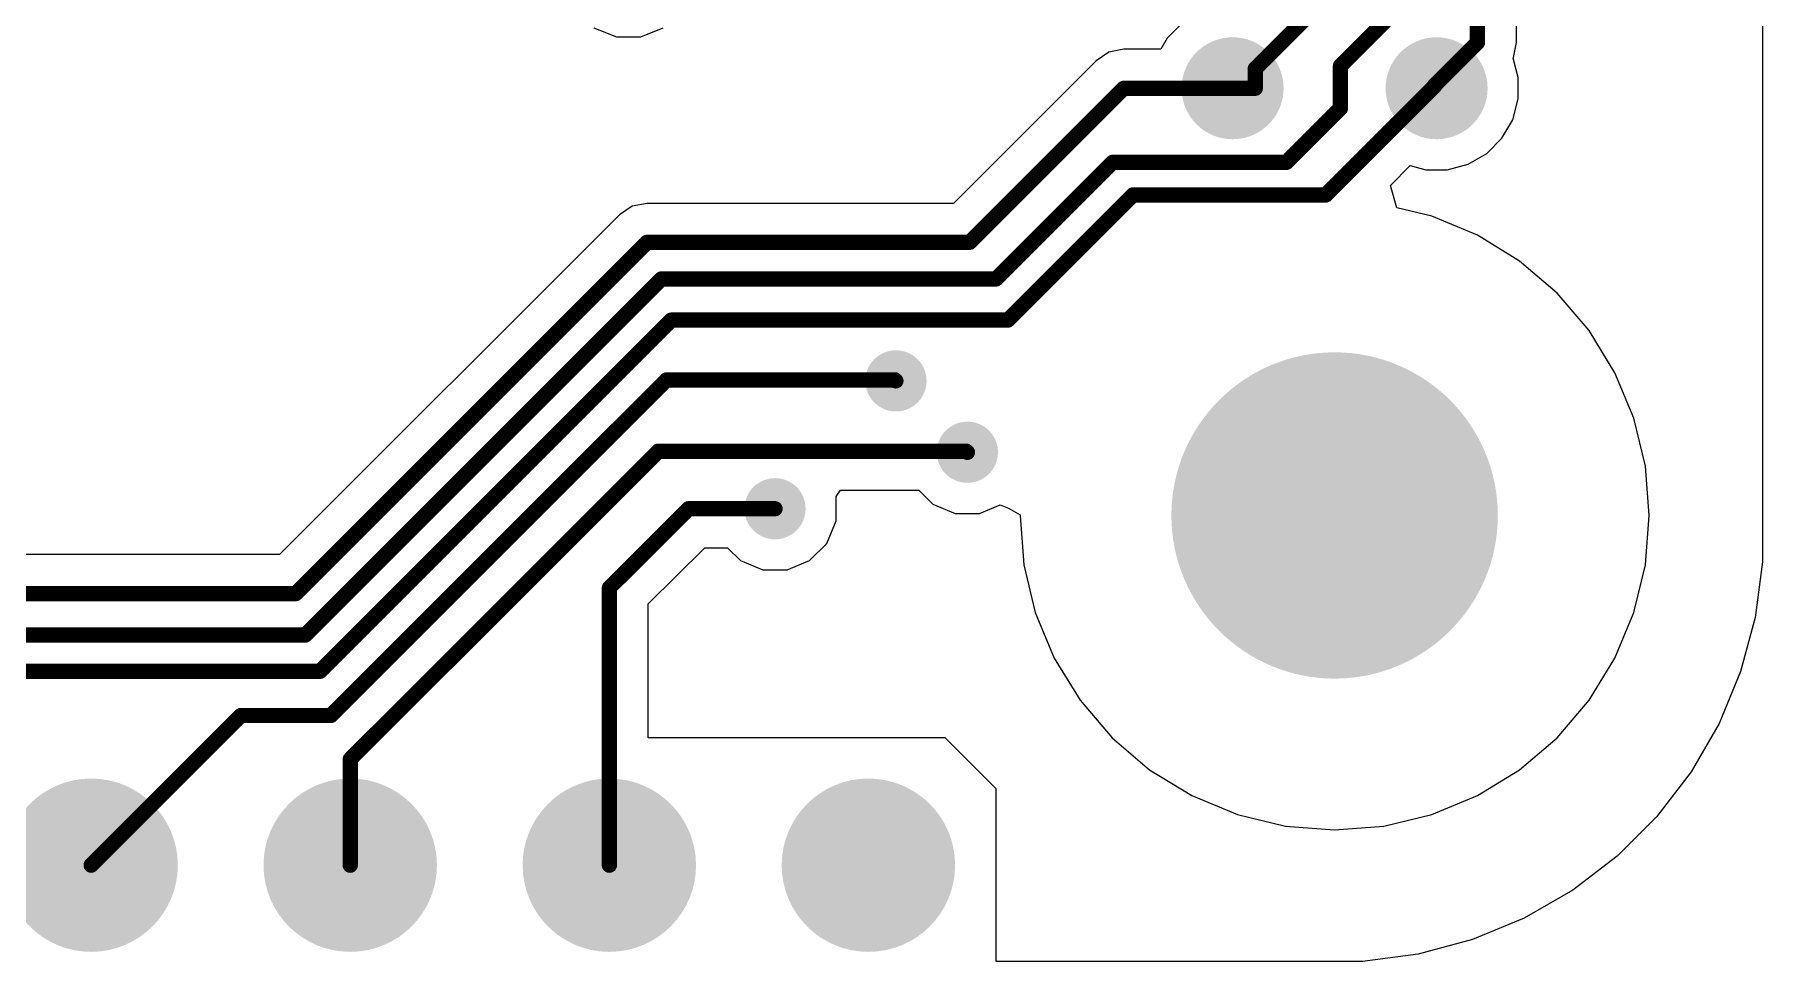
# Model space of a CAD drawing. Header units: inches. Extents: x 0.3 to 40.7, y 0.3 to 25.1.
# Drawn here: x 23.76 to 40.69, y 0.31 to 9.4 of the extents above; entities that cross this region are included whole.
import ezdxf

# ---------------------------------------------------------------- set-up
doc = ezdxf.new("R2010")
doc.units = ezdxf.units.IN
for name, color, linetype in [('BOTTOM', 5, 'Continuous'), ('Pad Holes', 156, 'Continuous'), ('Via Holes', 16, 'Continuous')]:
    doc.layers.add(name, color=color, linetype=linetype)

# ---------------------------------------------------------------- blocks, each defined once
blk = doc.blocks.new('TP_1_00MM_B_2439')
at = {"layer": 'BOTTOM'}
h = blk.add_hatch(color=5, dxfattribs=at)
edge = h.paths.add_edge_path()
edge.add_arc((0, 0), 0.5, 0, 360)
blk = doc.blocks.new('TP_1_00MM_B_2444')
at = {"layer": 'BOTTOM'}
h = blk.add_hatch(color=5, dxfattribs=at)
edge = h.paths.add_edge_path()
edge.add_arc((0, 0), 0.5, 0, 360)
blk = doc.blocks.new('PIN_HEADER_2_54___VERT__1_10POS_2448')
at = {"layer": 'BOTTOM'}
h = blk.add_hatch(color=5, dxfattribs=at)
edge = h.paths.add_edge_path()
edge.add_arc((3.81, 0), 0.85, 0, 360)
h = blk.add_hatch(color=5, dxfattribs=at)
edge = h.paths.add_edge_path()
edge.add_arc((6.35, 0), 0.85, 0, 360)
h = blk.add_hatch(color=5, dxfattribs=at)
edge = h.paths.add_edge_path()
edge.add_arc((8.89, 0), 0.85, 0, 360)
h = blk.add_hatch(color=5, dxfattribs=at)
edge = h.paths.add_edge_path()
edge.add_arc((11.43, 0), 0.85, 0, 360)
at = {"layer": 'Pad Holes'}
h = blk.add_hatch(color=7, dxfattribs=at)
edge = h.paths.add_edge_path()
edge.add_arc((3.81, 0), 0.5, 0, 360)
h = blk.add_hatch(color=7, dxfattribs=at)
edge = h.paths.add_edge_path()
edge.add_arc((6.35, 0), 0.5, 0, 360)
h = blk.add_hatch(color=7, dxfattribs=at)
edge = h.paths.add_edge_path()
edge.add_arc((8.89, 0), 0.5, 0, 360)
h = blk.add_hatch(color=7, dxfattribs=at)
edge = h.paths.add_edge_path()
edge.add_arc((11.43, 0), 0.5, 0, 360)

msp = doc.modelspace()

# ---------------------------------------------------------------- hatches: boundary and pattern name
at = {"layer": 'BOTTOM'}
h = msp.add_hatch(color=5, dxfattribs=at)
edge = h.paths.add_edge_path()
edge.add_arc((32.2, 6), 0.3, 0, 360)
h = msp.add_hatch(color=5, dxfattribs=at)
edge = h.paths.add_edge_path()
edge.add_arc((36.5, 4.68), 1.5, 0, 360)
h = msp.add_hatch(color=5, dxfattribs=at)
edge = h.paths.add_edge_path()
edge.add_arc((32.9, 5.3), 0.3, 0, 360)
h = msp.add_hatch(color=5, dxfattribs=at)
edge = h.paths.add_edge_path()
edge.add_arc((31.014, 4.746), 0.3, 0, 360)
at = {"layer": 'Pad Holes'}
h = msp.add_hatch(color=7, dxfattribs=at)
edge = h.paths.add_edge_path()
edge.add_arc((36.5, 4.68), 1.6, 0, 360)
at = {"layer": 'Via Holes'}
h = msp.add_hatch(color=7, dxfattribs=at)
edge = h.paths.add_edge_path()
edge.add_arc((32.2, 6), 0.15, 0, 360)
h = msp.add_hatch(color=7, dxfattribs=at)
edge = h.paths.add_edge_path()
edge.add_arc((32.9, 5.3), 0.15, 0, 360)
h = msp.add_hatch(color=7, dxfattribs=at)
edge = h.paths.add_edge_path()
edge.add_arc((31.014, 4.746), 0.15, 0, 360)

# ---------------------------------------------------------------- linework, layer by layer
at = {"layer": 'BOTTOM'}
for p, q in [((40.694, 20.86), (40.694, 4.5)), ((38.282, 9.319), (38.282, 10.442)), ((35.009, 9.51), (34.86, 9.361)), ((29.239, 9.464), (29.46, 9.373)), ((29.46, 9.373), (29.698, 9.373)), ((29.698, 9.373), (29.919, 9.464)), ((34.86, 9.361), (34.797, 9.252)), ((38.253, 9.172), (38.282, 9.319)), ((34.288, 9.223), (34.164, 9.14)), ((34.434, 9.252), (34.288, 9.223)), ((34.797, 9.252), (34.434, 9.252)), ((38.249, 9.166), (38.253, 9.172)), ((38.3, 8.975), (38.249, 9.166)), ((34.164, 9.14), (32.764, 7.741)), ((38.3, 8.765), (38.3, 8.975)), ((38.246, 8.561), (38.3, 8.765)), ((38.14, 8.379), (38.246, 8.561)), ((37.991, 8.23), (38.14, 8.379)), ((37.809, 8.125), (37.991, 8.23)), ((37.047, 7.917), (37.242, 8.111)), ((37.242, 8.111), (37.395, 8.07)), ((37.395, 8.07), (37.605, 8.07)), ((37.605, 8.07), (37.809, 8.125)), ((37.11, 7.696), (37.047, 7.917)), ((29.49, 7.629), (26.157, 4.296)), ((29.614, 7.712), (29.49, 7.629)), ((29.761, 7.741), (29.614, 7.712)), ((32.764, 7.741), (29.761, 7.741)), ((37.453, 7.614), (37.11, 7.696)), ((37.9, 7.428), (37.453, 7.614)), ((38.313, 7.175), (37.9, 7.428)), ((38.681, 6.861), (38.313, 7.175)), ((38.995, 6.493), (38.681, 6.861)), ((39.248, 6.08), (38.995, 6.493)), ((39.434, 5.633), (39.248, 6.08)), ((39.547, 5.163), (39.434, 5.633)), ((39.585, 4.68), (39.547, 5.163)), ((31.614, 4.865), (31.656, 4.928)), ((31.656, 4.928), (32.424, 4.928)), ((32.424, 4.928), (32.56, 4.791)), ((31.614, 4.627), (31.614, 4.865)), ((32.56, 4.791), (32.781, 4.7)), ((33.019, 4.7), (33.223, 4.784)), ((33.223, 4.784), (33.303, 4.753)), ((33.303, 4.753), (33.416, 4.685)), ((31.523, 4.406), (31.614, 4.627)), ((32.781, 4.7), (33.019, 4.7)), ((33.416, 4.685), (33.416, 4.68)), ((33.416, 4.68), (33.454, 4.197)), ((39.547, 4.197), (39.585, 4.68)), ((31.354, 4.237), (31.523, 4.406)), ((40.694, 4.5), (40.694, 4.225)), ((26.157, 4.296), (19.354, 4.296)), ((29.772, 3.812), (30.325, 4.364)), ((30.325, 4.364), (30.548, 4.364)), ((30.548, 4.364), (30.675, 4.237)), ((30.675, 4.237), (30.895, 4.146)), ((31.134, 4.146), (31.354, 4.237)), ((30.895, 4.146), (31.134, 4.146)), ((33.454, 4.197), (33.566, 3.727)), ((39.434, 3.727), (39.547, 4.197)), ((40.694, 4.225), (40.622, 3.68)), ((29.772, 2.5), (29.772, 3.812)), ((33.566, 3.727), (33.752, 3.28)), ((39.248, 3.28), (39.434, 3.727)), ((40.622, 3.68), (40.48, 3.149)), ((33.752, 3.28), (34.005, 2.867)), ((38.995, 2.867), (39.248, 3.28)), ((40.48, 3.149), (40.27, 2.641)), ((34.005, 2.867), (34.319, 2.499)), ((38.681, 2.499), (38.995, 2.867)), ((40.27, 2.641), (39.995, 2.165)), ((32.681, 2.5), (29.772, 2.5)), ((33.181, 2), (32.681, 2.5)), ((34.319, 2.499), (34.687, 2.185)), ((38.313, 2.185), (38.681, 2.499)), ((34.687, 2.185), (35.1, 1.932)), ((37.9, 1.932), (38.313, 2.185)), ((39.995, 2.165), (39.66, 1.729)), ((33.181, 0.306), (33.181, 2)), ((35.1, 1.932), (35.547, 1.746)), ((37.453, 1.746), (37.9, 1.932)), ((35.547, 1.746), (36.018, 1.633)), ((36.983, 1.633), (37.453, 1.746)), ((39.66, 1.729), (39.271, 1.34)), ((36.018, 1.633), (36.5, 1.596)), ((36.5, 1.596), (36.983, 1.633)), ((39.271, 1.34), (38.835, 1.005)), ((38.835, 1.005), (38.359, 0.73)), ((38.359, 0.73), (37.851, 0.52)), ((37.851, 0.52), (37.32, 0.378)), ((37.32, 0.378), (36.775, 0.306)), ((36.5, 0.306), (33.181, 0.306)), ((36.775, 0.306), (36.5, 0.306))]:
    msp.add_line(p, q, dxfattribs=at)
at = {"layer": 'BOTTOM', "const_width": 0.15}
for points in [[(37.9, 9.319), (37.9, 10.6)], [(36.557, 9.089), (37.5, 10.032)], [(35.722, 9.062), (36.57, 9.91)], [(37.48, 8.899), (37.9, 9.319)], [(36.557, 8.673), (36.557, 9.089)], [(35.722, 8.87), (35.722, 9.062)], [(32.923, 7.359), (34.434, 8.87)], [(34.434, 8.87), (35.5, 8.87)], [(35.5, 8.87), (35.722, 8.87)], [(36.413, 7.823), (37.48, 8.89)], [(37.48, 8.89), (37.48, 8.899)], [(36.027, 8.143), (36.557, 8.673)], [(33.181, 7), (34.324, 8.143)], [(34.324, 8.143), (36.027, 8.143)], [(33.296, 6.596), (34.523, 7.823)], [(34.523, 7.823), (36.413, 7.823)], [(26.316, 3.914), (29.761, 7.359)], [(29.761, 7.359), (32.923, 7.359)], [(26.409, 3.507), (29.902, 7)], [(29.902, 7), (33.181, 7)], [(26.553, 3.151), (29.998, 6.596)], [(29.998, 6.596), (33.296, 6.596)], [(26.66, 2.718), (29.952, 6.01)], [(29.952, 6.01), (32.19, 6.01)], [(32.19, 6.01), (32.2, 6)], [(26.85, 2.289), (29.871, 5.31)], [(29.871, 5.31), (32.89, 5.31)], [(32.89, 5.31), (32.9, 5.3)], [(29.39, 3.97), (30.166, 4.746)], [(30.166, 4.746), (31.014, 4.746)], [(19.354, 3.914), (26.316, 3.914)], [(29.39, 1.25), (29.39, 3.97)], [(21.487, 3.507), (26.409, 3.507)], [(23.671, 3.151), (26.553, 3.151)], [(24.31, 1.25), (25.778, 2.718)], [(25.778, 2.718), (26.66, 2.718)], [(26.85, 1.25), (26.85, 2.289)]]:
    msp.add_lwpolyline(points, dxfattribs=at)
at = {"layer": 'BOTTOM', "const_width": 0.075}
for points in [[(37.862, 9.319, 1), (37.938, 9.319, 1)], [(37.862, 9.319, 1), (37.938, 9.319, 1)], [(36.52, 9.089, 1), (36.595, 9.089, 1)], [(36.52, 9.089, 1), (36.595, 9.089, 1)], [(35.685, 9.062, 1), (35.76, 9.062, 1)], [(35.685, 9.062, 1), (35.76, 9.062, 1)], [(34.396, 8.87, 1), (34.471, 8.87, 1)], [(34.396, 8.87, 1), (34.471, 8.87, 1)], [(35.463, 8.87, 1), (35.538, 8.87, 1)], [(35.463, 8.87, 1), (35.538, 8.87, 1)], [(35.685, 8.87, 1), (35.76, 8.87, 1)], [(35.685, 8.87, 1), (35.76, 8.87, 1)], [(37.443, 8.899, 1), (37.518, 8.899, 1)], [(37.443, 8.899, 1), (37.518, 8.899, 1)], [(37.443, 8.89, 1), (37.518, 8.89, 1)], [(37.443, 8.89, 1), (37.518, 8.89, 1)], [(36.52, 8.673, 1), (36.595, 8.673, 1)], [(36.52, 8.673, 1), (36.595, 8.673, 1)], [(34.287, 8.143, 1), (34.362, 8.143, 1)], [(34.287, 8.143, 1), (34.362, 8.143, 1)], [(35.989, 8.143, 1), (36.064, 8.143, 1)], [(35.989, 8.143, 1), (36.064, 8.143, 1)], [(34.485, 7.823, 1), (34.56, 7.823, 1)], [(34.485, 7.823, 1), (34.56, 7.823, 1)], [(36.375, 7.823, 1), (36.45, 7.823, 1)], [(36.375, 7.823, 1), (36.45, 7.823, 1)], [(29.723, 7.359, 1), (29.798, 7.359, 1)], [(29.723, 7.359, 1), (29.798, 7.359, 1)], [(32.885, 7.359, 1), (32.96, 7.359, 1)], [(32.885, 7.359, 1), (32.96, 7.359, 1)], [(29.864, 7, 1), (29.939, 7, 1)], [(29.864, 7, 1), (29.939, 7, 1)], [(33.144, 7, 1), (33.219, 7, 1)], [(33.144, 7, 1), (33.219, 7, 1)], [(29.96, 6.596, 1), (30.035, 6.596, 1)], [(29.96, 6.596, 1), (30.035, 6.596, 1)], [(33.259, 6.596, 1), (33.334, 6.596, 1)], [(33.259, 6.596, 1), (33.334, 6.596, 1)], [(29.914, 6.01, 1), (29.989, 6.01, 1)], [(29.914, 6.01, 1), (29.989, 6.01, 1)], [(32.152, 6.01, 1), (32.227, 6.01, 1)], [(32.152, 6.01, 1), (32.227, 6.01, 1)], [(32.162, 6, 1), (32.237, 6, 1)], [(29.833, 5.31, 1), (29.908, 5.31, 1)], [(29.833, 5.31, 1), (29.908, 5.31, 1)], [(32.852, 5.31, 1), (32.927, 5.31, 1)], [(32.852, 5.31, 1), (32.927, 5.31, 1)], [(32.862, 5.3, 1), (32.938, 5.3, 1)], [(30.129, 4.746, 1), (30.204, 4.746, 1)], [(30.129, 4.746, 1), (30.204, 4.746, 1)], [(30.977, 4.746, 1), (31.052, 4.746, 1)], [(26.278, 3.914, 1), (26.353, 3.914, 1)], [(26.278, 3.914, 1), (26.353, 3.914, 1)], [(29.353, 3.97, 1), (29.428, 3.97, 1)], [(29.353, 3.97, 1), (29.428, 3.97, 1)], [(26.371, 3.507, 1), (26.446, 3.507, 1)], [(26.371, 3.507, 1), (26.446, 3.507, 1)], [(26.515, 3.151, 1), (26.59, 3.151, 1)], [(26.515, 3.151, 1), (26.59, 3.151, 1)], [(25.741, 2.718, 1), (25.816, 2.718, 1)], [(25.741, 2.718, 1), (25.816, 2.718, 1)], [(26.623, 2.718, 1), (26.698, 2.718, 1)], [(26.623, 2.718, 1), (26.698, 2.718, 1)], [(26.813, 2.289, 1), (26.888, 2.289, 1)], [(26.813, 2.289, 1), (26.888, 2.289, 1)], [(24.273, 1.25, 1), (24.348, 1.25, 1)], [(26.813, 1.25, 1), (26.888, 1.25, 1)], [(29.353, 1.25, 1), (29.428, 1.25, 1)]]:
    msp.add_lwpolyline(points, format="xyb", close=True, dxfattribs=at)

# ---------------------------------------------------------------- block references
at = {"rotation": 180}
for name, p in [('TP_1_00MM_B_2439', (35.5, 8.87)), ('TP_1_00MM_B_2444', (37.5, 8.87))]:
    msp.add_blockref(name, p, dxfattribs=at)
msp.add_blockref('PIN_HEADER_2_54___VERT__1_10POS_2448', (20.5, 1.25))

doc.saveas('drawing.dxf')
